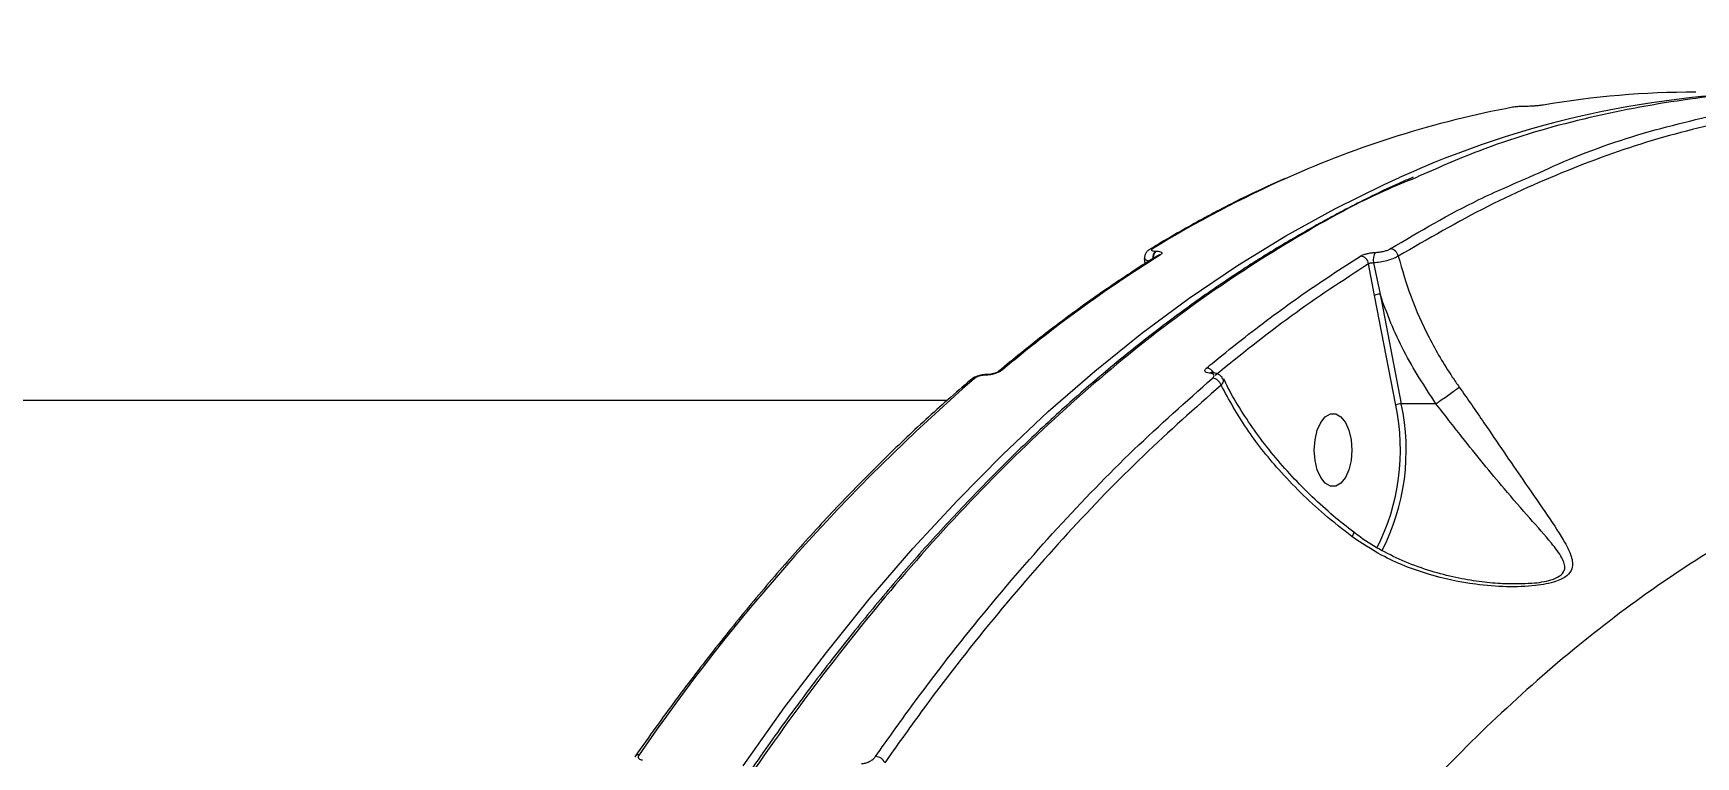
# Model space of a CAD drawing. Header units: millimetres. Extents: x -6521 to 6343, y -6174 to 4868.
# Drawn here: x -2976.5 to -2771.3, y 1039.5 to 1128.7 of the extents above; entities that cross this region are included whole.
import ezdxf

# ---------------------------------------------------------------- set-up
doc = ezdxf.new("R2010")
doc.units = ezdxf.units.MM
for name, color, linetype in [('DIKOM_ОБЪЕКТ', 7, 'Continuous'), ('DIKOM_РАЗМЕР_ЗОНА', 7, 'Continuous'), ('DIKOM_РАЗМЕР_ОБЪЕКТА', 7, 'Continuous')]:
    doc.layers.add(name, color=color, linetype=linetype)
doc.styles.add('style1', font='arial.ttf', dxfattribs={"width": 0.8})
doc.dimstyles.new('1-50', dxfattribs={"dimtxt": 300, "dimasz": 200, "dimexe": 100, "dimexo": 0, "dimgap": 100, "dimtad": 1, "dimtxsty": 'style1', "dimcen": 200, "dimclrd": 7, "dimclre": 7, "dimclrt": 7, "dimadec": 1, "dimazin": 2, "dimtfac": 1, "dimtmove": 0, "dimatfit": 2, "dimfxl": 0, "dimlwd": 25, "dimlwe": 18, "dimarcsym": 0})

# ---------------------------------------------------------------- blocks, each defined once
blk = doc.blocks.new('*D12')
at = {"layer": 'Defpoints', "color": 0, "transparency": 16777216}
for p in [(918.99, 3251.45), (5268.57, 3251.45), (-3684.78, -1936.75)]:
    blk.add_point(p, dxfattribs=at)
at = {"layer": 'DIKOM_РАЗМЕР_ОБЪЕКТА', "color": 7, "lineweight": 18, "transparency": 16777216}
for p, q in [((918.99, 3251.45), (5368.57, 3251.45)), ((-3684.78, -1936.75), (5368.57, -1936.75))]:
    blk.add_line(p, q, dxfattribs=at)
at = {"layer": 'DIKOM_РАЗМЕР_ОБЪЕКТА', "color": 7, "lineweight": 25, "transparency": 16777216}
blk.add_line((5268.57, -1736.75), (5268.57, 3051.45), dxfattribs=at)
at = {"layer": 'DIKOM_РАЗМЕР_ОБЪЕКТА', "color": 7, "transparency": 16777216}
for points in [[(5235.23, 3051.45), (5301.9, 3051.45), (5268.57, 3251.45)], [(5235.23, -1736.75), (5301.9, -1736.75), (5268.57, -1936.75)]]:
    blk.add_solid(points, dxfattribs=at)
at = {"layer": 'DIKOM_РАЗМЕР_ОБЪЕКТА', "color": 7, "transparency": 16777216, "insert": (5015.39, 711.25), "char_height": 300, "attachment_point": 5, "rotation": 90, "style": 'style1'}
blk.add_mtext('5150', dxfattribs=at)
blk = doc.blocks.new('*D13')
at = {"layer": 'Defpoints', "color": 0, "transparency": 16777216}
for p in [(1683.24, 4867.99), (-4359.52, -3960.36), (6242.61, -3960.36)]:
    blk.add_point(p, dxfattribs=at)
at = {"layer": 'DIKOM_РАЗМЕР_ЗОНА', "color": 7, "lineweight": 18, "transparency": 16777216}
for p, q in [((1683.24, 4867.99), (6342.61, 4867.99)), ((-4359.52, -3960.36), (6342.61, -3960.36))]:
    blk.add_line(p, q, dxfattribs=at)
at = {"layer": 'DIKOM_РАЗМЕР_ЗОНА', "color": 7, "lineweight": 25, "transparency": 16777216}
blk.add_line((6242.61, 4667.99), (6242.61, -3760.36), dxfattribs=at)
at = {"layer": 'DIKOM_РАЗМЕР_ЗОНА', "color": 7, "transparency": 16777216}
for points in [[(6209.28, 4667.99), (6275.95, 4667.99), (6242.61, 4867.99)], [(6209.28, -3760.36), (6275.95, -3760.36), (6242.61, -3960.36)]]:
    blk.add_solid(points, dxfattribs=at)
at = {"layer": 'DIKOM_РАЗМЕР_ЗОНА', "color": 7, "transparency": 16777216, "insert": (5989.44, 630.24), "char_height": 300, "attachment_point": 5, "rotation": 90, "style": 'style1'}
blk.add_mtext('8850', dxfattribs=at)

msp = doc.modelspace()

# ---------------------------------------------------------------- linework, layer by layer
at = {"layer": 'DIKOM_ОБЪЕКТ', "color": 7, "linetype": 'Continuous', "lineweight": 15}
for p, q in [((-2792.444, 1119.706), (-2792.491, 1119.702)), ((-2792.402, 1119.702), (-2792.491, 1119.702)), ((-2792.355, 1119.706), (-2792.444, 1119.706)), ((-2792.355, 1119.706), (-2792.402, 1119.702)), ((-2837.971, 1101.859), (-2837.924, 1101.859)), ((-2839.387, 1100.944), (-2839.314, 1100.299)), ((-2837.75, 1101.297), (-2837.748, 1101.298)), ((-2810.945, 1096.379), (-2811.686, 1100.3)), ((-2811.067, 1100.406), (-2810.275, 1096.555)), ((-2808.334, 1082.876), (-2810.945, 1096.379)), ((-2810.275, 1096.555), (-2807.664, 1083.049)), ((-2858.926, 1086.575), (-2858.994, 1086.575)), ((-2858.721, 1086.658), (-2858.789, 1086.658)), ((-2863.691, 1083.464), (-3125.801, 1083.464)), ((-2803.38, 1083.049), (-2807.664, 1083.049)), ((-2793.875, 1060.894), (-2793.157, 1060.906))]:
    msp.add_line(p, q, dxfattribs=at)
at = {"layer": 'DIKOM_ОБЪЕКТ', "color": 7, "linetype": 'Continuous', "lineweight": 15, "flags": 128}
for points in [[(-2888.877, 1038.423), (-2883.786, 1045.556), (-2878.591, 1052.4), (-2873.296, 1058.948), (-2867.906, 1065.195), (-2862.424, 1071.136), (-2856.856, 1076.765), (-2851.206, 1082.078), (-2845.479, 1087.071), (-2839.68, 1091.739), (-2833.813, 1096.078), (-2827.884, 1100.085), (-2821.898, 1103.756), (-2815.859, 1107.088), (-2809.773, 1110.079), (-2807.875, 1110.938)], [(-2818.384, 1077.341), (-2818.29, 1078.609), (-2818.016, 1079.774), (-2817.584, 1080.742), (-2817.029, 1081.435), (-2816.396, 1081.796), (-2815.736, 1081.796), (-2815.103, 1081.435), (-2814.548, 1080.742), (-2814.116, 1079.774), (-2813.842, 1078.609), (-2813.748, 1077.341), (-2813.842, 1076.074), (-2814.116, 1074.908), (-2814.548, 1073.94), (-2815.103, 1073.248), (-2815.736, 1072.887), (-2816.396, 1072.887), (-2817.029, 1073.248), (-2817.584, 1073.94), (-2818.016, 1074.908), (-2818.29, 1076.074), (-2818.384, 1077.341)]]:
    msp.add_lwpolyline(points, dxfattribs=at)
at = {"layer": 'DIKOM_ОБЪЕКТ', "color": 7, "linetype": 'Continuous', "lineweight": 15}
for centre, radius, start, end in [((-2759.163, 1003.511), 117.954, 90.28419, 114.39167), ((-2771.277, 1008.963), 112.501, 90.0218, 99.66391), ((-2771.115, 997.81), 123.899, 100.60561, 114.09464), ((-2763.354, 979.764), 143.54, 113.98205, 121.49305), ((-2838.345, 1101.466), 0.696, 89.47954, 121.26173), ((-2837.21, 1101.031), 1.125, 132.56451, 185.19476), ((-2837.172, 1101.038), 1.113, 132.46254, 184.10988), ((-2809.516, 1100.824), 1.606, 146.99493, 195.08532), ((-2809.109, 1101.045), 1.102, 10.58948, 85.44178), ((-2745.54, 954.663), 173.108, 122.04023, 130.03618), ((-2837.383, 1100.709), 0.694, 89.42357, 121.64839), ((-2812.786, 1100.144), 1.111, 8.05387, 85.39035), ((-2810.289, 1095.245), 1.31, 89.38387, 120.02141), ((-2831.757, 1086.314), 1.127, 28.19379, 86.6315), ((-2699.46, 901.014), 245.267, 130.98437, 145.54507), ((-2860.335, 1085.498), 0.665, 88.70171, 129.86736), ((-2858.781, 1086.342), 0.316, 92.11386, 132.58011), ((-2858.714, 1086.344), 0.314, 90.49892, 132.67118), ((-2856.91, 1086.537), 0.664, 88.67577, 130.16727), ((-2831.06, 1086.462), 0.435, 86.76811, 125.33803), ((-2831.023, 1085.035), 1.169, 14.98409, 85.83913), ((-2834.439, 1077.366), 26.68, 332.99768, 11.91757), ((-2834.097, 1077.299), 27.051, 332.73705, 12.27159), ((-2807.678, 1081.719), 1.33, 89.39049, 119.55318), ((-2901.739, 1039.176), 0.601, 86.31941, 142.22947), ((-2872.591, 1038.239), 1.33, 25.13972, 87.12059)]:
    msp.add_arc(centre, radius, start, end, dxfattribs=at)
for points, knots in [([(-2757.992, 1121.335), (-2759.096, 1121.373), (-2764.311, 1121.554), (-2773.639, 1120.54), (-2785.914, 1118.172), (-2796.683, 1114.969), (-2803.284, 1112.057), (-2805.877, 1110.914)], [0, 0, 0, 0, 0.0686252, 0.323981, 0.5795457, 0.8349015, 1, 1, 1, 1]), ([(-2763.293, 1118.729), (-2767.06, 1117.937), (-2774.594, 1116.352), (-2785.832, 1112.485), (-2797.009, 1107.612), (-2804.353, 1103.369), (-2808.025, 1101.248)], [0, 0, 0, 0, 0.2485967, 0.4971938, 0.7485968, 1, 1, 1, 1]), ([(-2792.491, 1119.702), (-2792.577, 1119.701), (-2792.748, 1119.699), (-2793.042, 1119.685), (-2793.338, 1119.664), (-2793.635, 1119.635), (-2793.821, 1119.609), (-2793.905, 1119.594), (-2793.918, 1119.592)], [0, 0, 0, 0, 0.1673279, 0.334446, 0.5091169, 0.713061, 0.9577255, 1, 1, 1, 1]), ([(-2790.162, 1119.868), (-2790.18, 1119.865), (-2790.313, 1119.843), (-2790.607, 1119.805), (-2791.082, 1119.759), (-2791.549, 1119.727), (-2792.005, 1119.706), (-2792.27, 1119.703), (-2792.402, 1119.702)], [0, 0, 0, 0, 0.0392388, 0.2872346, 0.4951953, 0.6710029, 0.8353042, 1, 1, 1, 1]), ([(-2791.873, 1110.972), (-2790.242, 1111.721), (-2784.874, 1114.184), (-2775.639, 1117.205), (-2768.007, 1118.839), (-2764.191, 1119.657)], [0, 0, 0, 0, 0.1792027, 0.5896024, 1, 1, 1, 1]), ([(-2806.179, 1110.974), (-2806.656, 1110.773), (-2809.078, 1109.756), (-2813.401, 1107.62), (-2819.135, 1104.559), (-2824.803, 1101.179), (-2830.41, 1097.511), (-2835.958, 1093.545), (-2841.448, 1089.283), (-2846.882, 1084.723), (-2852.26, 1079.865), (-2857.585, 1074.705), (-2862.858, 1069.242), (-2868.069, 1063.486), (-2873.197, 1057.459), (-2878.222, 1051.184), (-2883.134, 1044.674), (-2887.934, 1037.927), (-2892.626, 1030.942), (-2897.21, 1023.718), (-2901.688, 1016.252), (-2906.062, 1008.542), (-2910.333, 1000.587), (-2914.502, 992.383), (-2918.569, 983.927), (-2922.532, 975.228), (-2926.376, 966.316), (-2930.084, 957.226), (-2933.647, 947.983), (-2937.065, 938.588), (-2940.339, 929.04), (-2943.471, 919.336), (-2946.462, 909.471), (-2949.313, 899.444), (-2952.025, 889.253), (-2954.598, 878.893), (-2957.033, 868.362), (-2959.329, 857.661), (-2961.48, 846.821), (-2963.476, 835.885), (-2965.31, 824.892), (-2966.981, 813.852), (-2968.489, 802.76), (-2969.837, 791.613), (-2971.024, 780.405), (-2972.052, 769.136), (-2972.92, 757.801), (-2973.628, 746.397), (-2974.179, 734.921), (-2974.564, 723.37), (-2974.791, 712.542), (-2974.813, 705.565), (-2974.823, 702.465)], [0, 0, 0, 0, 0.0050089, 0.025436, 0.0457829, 0.0660726, 0.0863284, 0.1065727, 0.1268271, 0.1471077, 0.1674373, 0.1878383, 0.2083331, 0.2289378, 0.2495475, 0.2700461, 0.2904526, 0.3107899, 0.331081, 0.3513488, 0.3716162, 0.3919015, 0.4122246, 0.4326088, 0.453077, 0.4736518, 0.4942679, 0.5147984, 0.5352284, 0.555581, 0.5758792, 0.5961466, 0.616406, 0.6366782, 0.6569812, 0.6773377, 0.6977712, 0.7183046, 0.738918, 0.759486, 0.7799393, 0.8003081, 0.820616, 0.840886, 0.8611412, 0.8814048, 0.901692, 0.9220262, 0.9424306, 0.9629282, 0.9835283, 1, 1, 1, 1]), ([(-2805.877, 1110.914), (-2807.185, 1110.378), (-2812.405, 1108.24), (-2821.38, 1103.215), (-2832.865, 1095.786), (-2844.211, 1086.935), (-2855.389, 1076.776), (-2866.148, 1065.5), (-2876.462, 1053.181), (-2886.315, 1039.904), (-2895.866, 1025.451), (-2905.07, 1009.824), (-2913.884, 993.049), (-2922.114, 975.495), (-2929.747, 957.242), (-2936.78, 938.381), (-2943.33, 918.605), (-2949.35, 897.944), (-2954.807, 876.45), (-2959.379, 855.522), (-2963.158, 835.314), (-2966.245, 815.945), (-2968.856, 796.239), (-2970.978, 776.248), (-2972.59, 756.187), (-2973.686, 736.157), (-2974.249, 718.288), (-2974.319, 707.045), (-2974.348, 702.467)], [0, 0, 0, 0, 0.0137841, 0.0550017, 0.0961876, 0.1385698, 0.1809865, 0.2233687, 0.2645547, 0.3057722, 0.3469582, 0.3893403, 0.431757, 0.4741394, 0.5153252, 0.5565427, 0.5977286, 0.6401107, 0.6825275, 0.7249096, 0.7607558, 0.796644, 0.8325319, 0.8687602, 0.9049884, 0.9402989, 0.9756895, 1, 1, 1, 1]), ([(-2821.983, 1110.825), (-2823.472, 1110.158), (-2826.896, 1108.623), (-2832.105, 1105.909), (-2836.18, 1103.592), (-2838.339, 1102.283), (-2838.705, 1102.061)], [0, 0, 0, 0, 0.2646349, 0.6081199, 0.9337347, 1, 1, 1, 1]), ([(-2809.021, 1102.144), (-2805.387, 1104.287), (-2799.724, 1107.627), (-2793.944, 1110.09), (-2791.873, 1110.972)], [0, 0, 0, 0, 0.6416777, 1, 1, 1, 1]), ([(-2838.7, 1102.052), (-2838.747, 1102.027), (-2838.904, 1101.94), (-2839.128, 1101.707), (-2839.29, 1101.346), (-2839.348, 1101.066), (-2839.306, 1100.936), (-2839.304, 1100.931)], [0, 0, 0, 0, 0.1281473, 0.4351153, 0.7086313, 0.9893587, 1, 1, 1, 1]), ([(-2838.338, 1102.162), (-2838.384, 1102.128), (-2838.476, 1102.06), (-2838.476, 1101.97), (-2838.369, 1101.901), (-2838.187, 1101.865), (-2838.032, 1101.861), (-2837.971, 1101.859)], [0, 0, 0, 0, 0.2142597, 0.4284404, 0.6429161, 0.8577384, 1, 1, 1, 1]), ([(-2837.924, 1101.859), (-2837.833, 1101.857), (-2837.603, 1101.852), (-2837.33, 1101.797), (-2837.17, 1101.694), (-2837.17, 1101.557), (-2837.307, 1101.454), (-2837.376, 1101.403)], [0, 0, 0, 0, 0.1407671, 0.355315, 0.5700186, 0.784968, 1, 1, 1, 1]), ([(-2812.697, 1101.252), (-2812.677, 1101.264), (-2812.571, 1101.327), (-2812.306, 1101.441), (-2811.855, 1101.569), (-2811.347, 1101.665), (-2811.025, 1101.688), (-2810.864, 1101.7)], [0, 0, 0, 0, 0.0545534, 0.2913696, 0.5278162, 0.7639674, 1, 1, 1, 1]), ([(-2810.864, 1101.7), (-2810.701, 1101.711), (-2810.377, 1101.734), (-2809.867, 1101.83), (-2809.412, 1101.958), (-2809.146, 1102.07), (-2809.04, 1102.132), (-2809.021, 1102.144)], [0, 0, 0, 0, 0.236413, 0.4729466, 0.7098958, 0.9468161, 1, 1, 1, 1]), ([(-2837.747, 1101.299), (-2838.742, 1100.671), (-2841.623, 1098.85), (-2846.35, 1095.603), (-2851.891, 1091.504), (-2855.526, 1088.529), (-2857.333, 1087.05)], [0, 0, 0, 0, 0.1499044, 0.4342797, 0.7187053, 1, 1, 1, 1]), ([(-2838.785, 1100.637), (-2838.886, 1100.659), (-2839.134, 1100.711), (-2839.303, 1100.828), (-2839.286, 1100.925), (-2839.281, 1100.954)], [0, 0, 0, 0, 0.3266481, 0.7949042, 1, 1, 1, 1]), ([(-2831.691, 1087.439), (-2831.375, 1087.701), (-2829.796, 1089.011), (-2825.876, 1092.14), (-2819.88, 1096.606), (-2815.092, 1099.702), (-2812.697, 1101.252)], [0, 0, 0, 0, 0.050766, 0.2538481, 0.6266948, 1, 1, 1, 1]), ([(-2811.686, 1100.3), (-2814.882, 1098.221), (-2821.282, 1094.059), (-2827.515, 1089.035), (-2830.635, 1086.52)], [0, 0, 0, 0, 0.4994498, 1, 1, 1, 1]), ([(-2811.067, 1100.406), (-2811.121, 1100.404), (-2811.23, 1100.4), (-2811.4, 1100.378), (-2811.553, 1100.347), (-2811.643, 1100.319), (-2811.679, 1100.303), (-2811.686, 1100.3)], [0, 0, 0, 0, 0.2355626, 0.4715893, 0.7083246, 0.9453721, 1, 1, 1, 1]), ([(-2808.025, 1101.248), (-2808.057, 1101.227), (-2808.232, 1101.117), (-2808.67, 1100.913), (-2809.42, 1100.674), (-2810.263, 1100.488), (-2810.799, 1100.434), (-2811.067, 1100.406)], [0, 0, 0, 0, 0.0531619, 0.2900035, 0.5268283, 0.763363, 1, 1, 1, 1]), ([(-2808.025, 1101.248), (-2807.541, 1099.56), (-2806.563, 1096.154), (-2804.292, 1091.139), (-2802.157, 1087.474), (-2800.785, 1085.509), (-2800.495, 1085.094)], [0, 0, 0, 0, 0.299161, 0.6039876, 0.9163472, 1, 1, 1, 1]), ([(-2803.38, 1083.049), (-2804.768, 1085.183), (-2806.855, 1088.393), (-2808.992, 1092.997), (-2809.846, 1095.366), (-2810.275, 1096.555)], [0, 0, 0, 0, 0.4971345, 0.7475345, 1, 1, 1, 1]), ([(-2831.312, 1086.817), (-2831.329, 1086.818), (-2831.478, 1086.831), (-2831.716, 1086.887), (-2831.895, 1087.03), (-2831.904, 1087.223), (-2831.762, 1087.367), (-2831.691, 1087.439)], [0, 0, 0, 0, 0.0299177, 0.2617666, 0.5039415, 0.7520129, 1, 1, 1, 1]), ([(-2860.761, 1086.009), (-2861.716, 1085.187), (-2864.484, 1082.804), (-2869.014, 1078.64), (-2874.323, 1073.427), (-2879.554, 1067.93), (-2884.706, 1062.158), (-2889.773, 1056.115), (-2894.751, 1049.801), (-2898.89, 1044.249), (-2901.353, 1040.763), (-2902.215, 1039.544)], [0, 0, 0, 0, 0.0652909, 0.1892536, 0.3132288, 0.4372166, 0.5612158, 0.6852229, 0.8092358, 0.933252, 1, 1, 1, 1]), ([(-2872.524, 1039.567), (-2871.038, 1041.659), (-2866.69, 1047.778), (-2859.255, 1057.303), (-2850.108, 1067.848), (-2840.684, 1077.594), (-2834.186, 1083.332), (-2830.938, 1086.201)], [0, 0, 0, 0, 0.1144546, 0.3347649, 0.5550759, 0.7775381, 1, 1, 1, 1]), ([(-2829.893, 1085.338), (-2833.104, 1082.503), (-2839.524, 1076.834), (-2848.9, 1067.155), (-2858.061, 1056.611), (-2865.538, 1047.036), (-2869.904, 1040.891), (-2871.387, 1038.804)], [0, 0, 0, 0, 0.2203107, 0.4406217, 0.6630835, 0.8855459, 1, 1, 1, 1]), ([(-2858.792, 1086.652), (-2858.829, 1086.654), (-2859.06, 1086.663), (-2859.54, 1086.587), (-2860.174, 1086.376), (-2860.585, 1086.194), (-2860.742, 1086.017), (-2860.756, 1086.001)], [0, 0, 0, 0, 0.0550769, 0.3415851, 0.6395404, 0.9669854, 1, 1, 1, 1]), ([(-2858.994, 1086.575), (-2859.091, 1086.57), (-2859.286, 1086.562), (-2859.609, 1086.496), (-2859.914, 1086.398), (-2860.163, 1086.281), (-2860.271, 1086.2), (-2860.32, 1086.163)], [0, 0, 0, 0, 0.2039795, 0.408053, 0.6135617, 0.8265677, 1, 1, 1, 1]), ([(-2856.895, 1087.201), (-2856.97, 1087.146), (-2857.138, 1087.022), (-2857.523, 1086.844), (-2857.991, 1086.695), (-2858.484, 1086.594), (-2858.779, 1086.581), (-2858.926, 1086.575)], [0, 0, 0, 0, 0.1741968, 0.3895738, 0.5958096, 0.7978719, 1, 1, 1, 1]), ([(-2857.339, 1087.045), (-2857.341, 1087.044), (-2857.346, 1087.039), (-2857.423, 1086.987), (-2857.578, 1086.908), (-2857.827, 1086.811), (-2858.136, 1086.725), (-2858.434, 1086.674), (-2858.636, 1086.656), (-2858.704, 1086.659), (-2858.717, 1086.659)], [0, 0, 0, 0, 0.0605577, 0.1707031, 0.3103248, 0.4724884, 0.6569349, 0.8238373, 0.968245, 1, 1, 1, 1]), ([(-2830.938, 1086.201), (-2830.868, 1086.273), (-2830.729, 1086.416), (-2830.738, 1086.607), (-2830.913, 1086.747), (-2831.148, 1086.802), (-2831.294, 1086.815), (-2831.312, 1086.817)], [0, 0, 0, 0, 0.2478418, 0.4958852, 0.7364705, 0.9670395, 1, 1, 1, 1]), ([(-2831.028, 1086.897), (-2831.047, 1086.898), (-2831.101, 1086.901), (-2831.129, 1086.912), (-2831.119, 1086.908), (-2831.118, 1086.907)], [0, 0, 0, 0, 0.3212451, 0.9334392, 1, 1, 1, 1]), ([(-2829.686, 1086.103), (-2829.724, 1086.189), (-2829.82, 1086.402), (-2830.121, 1086.637), (-2830.526, 1086.832), (-2830.853, 1086.871), (-2831.036, 1086.893)], [0, 0, 0, 0, 0.1595754, 0.3984767, 0.6625552, 1, 1, 1, 1]), ([(-2829.67, 1086.089), (-2829.641, 1085.984), (-2829.579, 1085.761), (-2829.785, 1085.484), (-2829.893, 1085.338)], [0, 0, 0, 0, 0.4703305, 1, 1, 1, 1]), ([(-2813.74, 1066.677), (-2814.884, 1067.567), (-2817.096, 1069.286), (-2820.103, 1072.073), (-2823.423, 1075.572), (-2826.938, 1079.992), (-2828.9, 1083.54), (-2829.893, 1085.338)], [0, 0, 0, 0, 0.1647921, 0.318439, 0.4735199, 0.7333075, 1, 1, 1, 1]), ([(-2813.527, 1067.209), (-2814.366, 1067.869), (-2816.145, 1069.266), (-2818.679, 1071.573), (-2821.16, 1074.082), (-2823.462, 1076.713), (-2825.571, 1079.438), (-2827.44, 1082.229), (-2828.779, 1084.47), (-2829.398, 1085.772), (-2829.568, 1086.129)], [0, 0, 0, 0, 0.1204396, 0.2551347, 0.39154, 0.5294021, 0.6683371, 0.8078748, 0.9474251, 1, 1, 1, 1]), ([(-2707.986, 1083.366), (-2710.511, 1083.354), (-2716.742, 1083.324), (-2726.657, 1081.98), (-2737.688, 1079.444), (-2748.728, 1075.665), (-2759.738, 1070.651), (-2770.68, 1064.377), (-2781.299, 1056.991), (-2791.569, 1048.549), (-2801.469, 1039.13), (-2811.174, 1028.568), (-2820.64, 1016.852), (-2829.828, 1003.993), (-2838.529, 990.288), (-2846.725, 975.806), (-2854.411, 960.632), (-2861.719, 944.507), (-2868.606, 927.445), (-2875.039, 909.485), (-2880.491, 892.237), (-2885.075, 875.916), (-2888.921, 860.643), (-2892.42, 845.013), (-2895.557, 829.08), (-2898.319, 812.917), (-2900.702, 796.513), (-2902.736, 779.884), (-2903.765, 768.64), (-2904.28, 763.019)], [0, 0, 0, 0, 0.0269364, 0.0664877, 0.1060694, 0.1456205, 0.1863269, 0.2270666, 0.2677729, 0.3071933, 0.3466441, 0.3860645, 0.426635, 0.4672387, 0.5078092, 0.5471361, 0.5864932, 0.6258201, 0.6662929, 0.7067988, 0.7472715, 0.778685, 0.8100985, 0.8417628, 0.873427, 0.9049434, 0.9364601, 0.9682301, 1, 1, 1, 1]), ([(-2800.495, 1085.094), (-2799.982, 1084.364), (-2798.949, 1082.891), (-2797.098, 1080.182), (-2794.958, 1077.033), (-2792.411, 1073.322), (-2789.856, 1069.652), (-2787.786, 1066.596), (-2786.612, 1064.334), (-2786.409, 1062.862), (-2787.116, 1061.795), (-2788.669, 1061.024), (-2791.299, 1060.532), (-2794.691, 1060.424), (-2799.163, 1060.782), (-2804.402, 1061.912), (-2809.596, 1063.912), (-2812.538, 1065.875), (-2813.74, 1066.677)], [0, 0, 0, 0, 0.0400992, 0.0808887, 0.1499721, 0.2211629, 0.3125704, 0.4066962, 0.4681054, 0.5184499, 0.5509515, 0.5857537, 0.6308473, 0.68855, 0.7478282, 0.8397941, 0.9345762, 1, 1, 1, 1]), ([(-2803.374, 1083.05), (-2803.175, 1083.19), (-2802.778, 1083.468), (-2802.078, 1083.963), (-2801.397, 1084.447), (-2800.889, 1084.81), (-2800.614, 1085.008), (-2800.517, 1085.078), (-2800.495, 1085.094)], [0, 0, 0, 0, 0.2114747, 0.422955, 0.6344368, 0.8459165, 0.9647832, 1, 1, 1, 1]), ([(-2803.374, 1083.05), (-2803.375, 1083.05), (-2803.377, 1083.049), (-2803.379, 1083.049), (-2803.38, 1083.049)], [0, 0, 0, 0, 0.6616883, 1, 1, 1, 1]), ([(-2793.157, 1060.906), (-2792.618, 1060.904), (-2791.199, 1060.899), (-2789.405, 1061.216), (-2788.322, 1061.662), (-2787.702, 1062.117), (-2787.415, 1062.648), (-2787.506, 1063.365), (-2787.97, 1064.399), (-2789.32, 1066.166), (-2791.77, 1068.906), (-2794.656, 1072.196), (-2797.499, 1075.604), (-2799.79, 1078.476), (-2801.775, 1080.992), (-2802.822, 1082.372), (-2803.374, 1083.05), (-2803.374, 1083.05)], [0, 0, 0, 0, 0.0398749, 0.1051015, 0.1424726, 0.1535156, 0.1988437, 0.2352221, 0.2726472, 0.3661023, 0.5091537, 0.6557989, 0.7642896, 0.8752478, 0.9371668, 0.9999503, 1, 1, 1, 1]), ([(-2813.561, 1067.168), (-2813.549, 1067.144), (-2813.525, 1067.093), (-2813.635, 1066.863), (-2813.725, 1066.702), (-2813.74, 1066.677)], [0, 0, 0, 0, 0.4255207, 0.9080084, 1, 1, 1, 1]), ([(-2793.158, 1060.856), (-2793.252, 1060.852), (-2793.988, 1060.816), (-2795.63, 1060.874), (-2798.128, 1061.097), (-2800.999, 1061.602), (-2804.055, 1062.392), (-2807.133, 1063.495), (-2810.046, 1064.913), (-2812.172, 1066.154), (-2813.245, 1067.013), (-2813.513, 1067.227)], [0, 0, 0, 0, 0.0137721, 0.10827, 0.2319367, 0.3653857, 0.5103271, 0.665668, 0.8135286, 0.9535331, 1, 1, 1, 1]), ([(-2901.701, 1039.776), (-2901.741, 1039.704), (-2901.821, 1039.562), (-2901.797, 1039.373), (-2901.665, 1039.236), (-2901.476, 1039.173), (-2901.335, 1039.168), (-2901.286, 1039.166)], [0, 0, 0, 0, 0.2287885, 0.4578571, 0.6785101, 0.8883613, 1, 1, 1, 1]), ([(-2874.245, 1038.672), (-2874.092, 1038.694), (-2873.785, 1038.739), (-2873.317, 1038.922), (-2872.903, 1039.169), (-2872.65, 1039.398), (-2872.549, 1039.533), (-2872.524, 1039.567)], [0, 0, 0, 0, 0.2263531, 0.452727, 0.6823778, 0.9207622, 1, 1, 1, 1])]:
    msp.add_open_spline(points, degree=3, knots=knots, dxfattribs=at)

# ---------------------------------------------------------------- dimensions: what is measured, and where the dimension line sits
at = {"layer": 'DIKOM_РАЗМЕР_ЗОНА'}
dim = msp.add_linear_dim(base=(6242.612, -3960.361), p1=(1683.243, 4867.991), p2=(-4359.523, -3960.361), angle=90, text='8850', dimstyle='1-50', dxfattribs=at)
dim.commit()
dim.dimension.update_dxf_attribs({"geometry": '*D13', "text_midpoint": (6242.612, 630.237), "dimtype": 160})
at = {"layer": 'DIKOM_РАЗМЕР_ОБЪЕКТА'}
dim = msp.add_linear_dim(base=(5268.566, 3251.455), p1=(-3684.783, -1936.746), p2=(918.989, 3251.455), angle=90, text='5150', dimstyle='1-50', dxfattribs=at)
dim.commit()
dim.dimension.update_dxf_attribs({"geometry": '*D12', "text_midpoint": (5268.566, 711.247), "dimtype": 160})

doc.saveas('drawing.dxf')
